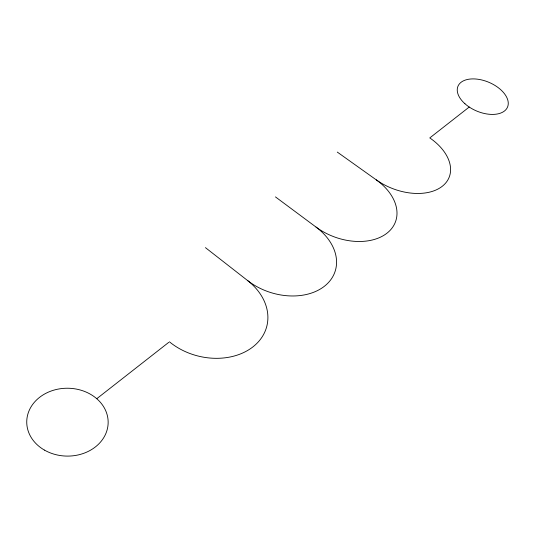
<?xml version="1.0" encoding="UTF-8"?>
<svg xmlns="http://www.w3.org/2000/svg" width="535" height="535" viewBox="0 0 535 535"><rect width="100%" height="100%" fill="white"/><g stroke="black" fill="none" stroke-linecap="round" stroke-linejoin="round"><path stroke-width="0.8" d="M96.761 398.715L168.732 342.36M469.222 107.04L429.786 137.923A49.066 31.304 21.5 0 1 442.244 186.3A49.066 31.304 21.5 0 1 376.252 179.847L337.291 152.087M275.451 196.9L315.991 227.041A52.009 35.283 20.1 0 0 386.979 233.18A52.009 35.283 20.1 0 0 376.252 179.847M205.433 247.638L247.631 280.574A55.393 40.025 17.8 0 0 324.411 286.252A55.393 40.025 17.8 0 0 315.991 227.041M247.631 280.574A59.392 45.669 14 0 1 252.968 346.847A59.392 45.669 14 0 1 169.434 341.811M44.479 450.109A40.707 33.932 0.6 0 0 108.037 424.877A40.707 33.932 0.6 0 0 49.829 391.52A40.707 33.932 0.6 0 0 44.479 450.109M464.942 103.743A26.884 15.602 22.8 0 0 507.474 107.234A26.884 15.602 22.8 0 0 475.849 79.013A26.884 15.602 22.8 0 0 464.942 103.743"/></g></svg>
